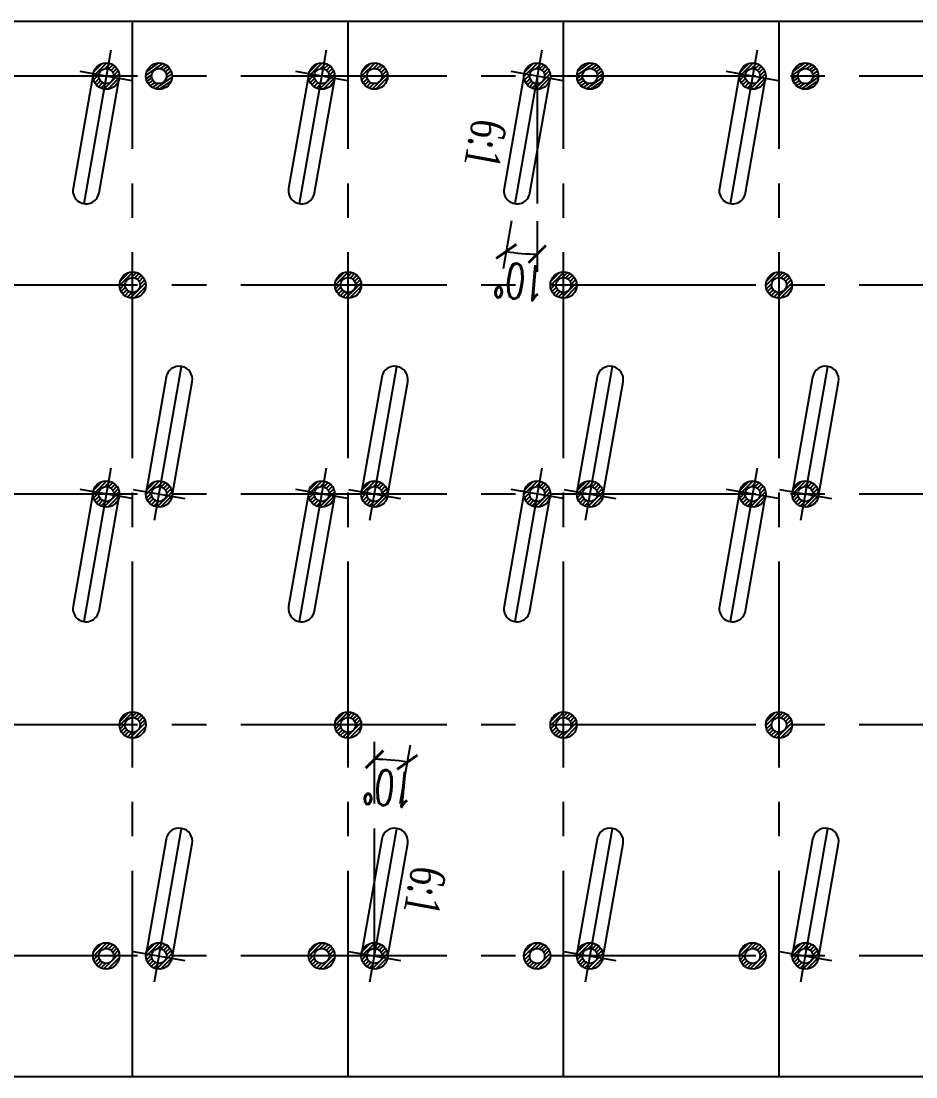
# Model space of a CAD drawing. Extents: x -57534 to 10615, y -13723 to 96319.
# Drawn here: x -13610 to -11575, y 47282 to 49682 of the extents above; entities that cross this region are included whole.
import ezdxf
from ezdxf.enums import TextEntityAlignment as Align

# ---------------------------------------------------------------- set-up
doc = ezdxf.new("R2010")
doc.units = 0
doc.header["$LTSCALE"] = 5
doc.header["$MEASUREMENT"] = 0
doc.linetypes.add('CENTER2', pattern=[1.125, 0.75, -0.125, 0.125, -0.125])
doc.layers.get('0').update_dxf_attribs({"linetype": 'CONTINUOUS'})
doc.layers.get('DEFPOINTS').update_dxf_attribs({"linetype": 'CONTINUOUS'})
for name, color, linetype in [('BORDER', 2, 'CONTINUOUS'), ('CENTER', 9, 'CENTER2'), ('DIMENSION', 4, 'CONTINUOUS'), ('HATCH', 7, 'CONTINUOUS'), ('PILE-D600', 20, 'CONTINUOUS'), ('TEXT', 3, 'CONTINUOUS')]:
    doc.layers.add(name, color=color, linetype=linetype)
doc.styles.add('DIM', font='romans.shx', dxfattribs={"width": 0.65})
doc.styles.add('THUONG', font='vntimeh.shx', dxfattribs={"width": 0.65})
doc.dimstyles.new('400.Ph', dxfattribs={"dimscale": 400, "dimtxt": 0.2, "dimasz": 0.1, "dimexe": 0.1, "dimexo": 0.1, "dimgap": 0.06, "dimtad": 1, "dimdec": 0, "dimzin": 0, "dimdsep": 46, "dimtxsty": 'DIM', "dimblk": 'ARCHTICK', "dimcen": 0.15, "dimdle": 0.1, "dimclrd": 256, "dimclre": 7, "dimclrt": 6, "dimadec": 0, "dimazin": 0, "dimtfac": 1, "dimtdec": 0, "dimtix": 1, "dimtmove": 0, "dimatfit": 3, "dimfxl": 1, "dimtolj": 1, "dimtzin": 0, "dimarcsym": 0})

# ---------------------------------------------------------------- blocks, each defined once
blk = doc.blocks.new('_ArchTick')
at = {"color": 0, "linetype": 'ByBlock', "const_width": 0.15}
blk.add_lwpolyline([(-0.5, -0.5), (0.5, 0.5)], dxfattribs=at)
blk = doc.blocks.new('*D408')
at = {"layer": 'DEFPOINTS', "color": 0}
for p in [(-67117, 11754.5), (-67163.9, 11642.2), (-67112.8, 11642.7), (-67163.9, 11352.7), (-67174.3, 11293.6)]:
    blk.add_point(p, dxfattribs=at)
at = {"layer": 'DIMENSION', "color": 7, "lineweight": -2}
for p, q in [((-67163.9, 11682.2), (-67163.9, 11797.3)), ((-67105.8, 11682), (-67086.7, 11790.5))]:
    blk.add_line(p, q, dxfattribs=at)
at = {"layer": 'DIMENSION', "lineweight": -2}
blk.add_arc((-67163.9, 11352.7), 404.6, 80, 90, dxfattribs=at)
at = {"layer": 'DIMENSION', "lineweight": -2, "xscale": 40, "yscale": 40, "zscale": 40}
for p, rotation in [((-67163.9, 11757.3), 179.9999999999994), ((-67093.7, 11751.1), 350.0000000000059)]:
    blk.add_blockref('_ArchTick', p, dxfattribs=dict(at, rotation=rotation))
at = {"layer": 'DIMENSION', "color": 6, "insert": (-67123.1, 11819.5), "char_height": 80, "attachment_point": 5, "rotation": 355, "style": 'DIM'}
blk.add_mtext('\\A1;10°', dxfattribs=at)
blk = doc.blocks.new('*D410')
at = {"layer": 'DEFPOINTS', "color": 0}
for p in [(-66783.5, 13394.8), (-66793.9, 13335.7), (-66845, 13045.7), (-66793.9, 13046.1), (-66843.8, 12908.7)]:
    blk.add_point(p, dxfattribs=at)
at = {"layer": 'DIMENSION', "color": 7, "lineweight": -2}
for p, q in [((-66852, 13006.3), (-66875.5, 12873)), ((-66793.9, 13006.1), (-66793.9, 12865.8))]:
    blk.add_line(p, q, dxfattribs=at)
at = {"layer": 'DIMENSION', "lineweight": -2}
blk.add_arc((-66793.9, 13335.7), 429.9, 260, 270, dxfattribs=at)
at = {"layer": 'DIMENSION', "lineweight": -2, "xscale": 40, "yscale": 40, "zscale": 40, "rotation": 170.0000000000056}
blk.add_blockref('_ArchTick', (-66868.6, 12912.3), dxfattribs=at)
at = {"layer": 'DIMENSION', "lineweight": -2, "xscale": 40, "yscale": 40, "zscale": 40}
blk.add_blockref('_ArchTick', (-66793.9, 12905.8), dxfattribs=at)
at = {"layer": 'DIMENSION', "color": 6, "insert": (-66825.8, 12971.2), "char_height": 80, "attachment_point": 5, "rotation": 355, "style": 'DIM'}
blk.add_mtext('\\A1;10°', dxfattribs=at)
blk = doc.blocks.new('pd1')
at = {"layer": 'HATCH'}
h = blk.add_hatch(dxfattribs=at)
h.set_pattern_fill('ANSI31', color=256, scale=50, style=0)
h.set_pattern_definition([(45, (-59705.1506, -6280.5305), (-4.4194174, 4.4194174), [])])
h.paths.add_polyline_path([(-67803.9, 13352.7, 1), (-67743.9, 13352.7, 1)])
h.paths.add_polyline_path([(-67756.9, 13352.7, -1), (-67790.9, 13352.7, -1)], flags=16)
h = blk.add_hatch(dxfattribs=at)
h.set_pattern_fill('ANSI31', color=256, scale=50, style=0)
h.set_pattern_definition([(45, (-59585.1506, -6280.5305), (-4.4194174, 4.4194174), [])])
h.paths.add_polyline_path([(-67683.9, 13352.7, 1), (-67623.9, 13352.7, 1)])
h.paths.add_polyline_path([(-67636.9, 13352.7, -1), (-67670.9, 13352.7, -1)], flags=16)
h = blk.add_hatch(dxfattribs=at)
h.set_pattern_fill('ANSI31', color=256, scale=50, style=0)
h.set_pattern_definition([(45, (-59215.1506, -6280.5305), (-4.4194174, 4.4194174), [])])
h.paths.add_polyline_path([(-67313.9, 13352.7, 1), (-67253.9, 13352.7, 1)])
h.paths.add_polyline_path([(-67266.9, 13352.7, -1), (-67300.9, 13352.7, -1)], flags=16)
h = blk.add_hatch(dxfattribs=at)
h.set_pattern_fill('ANSI31', color=256, scale=50, style=0)
h.set_pattern_definition([(45, (-59095.1506, -6280.5305), (-4.4194174, 4.4194174), [])])
h.paths.add_polyline_path([(-67193.9, 13352.7, 1), (-67133.9, 13352.7, 1)])
h.paths.add_polyline_path([(-67146.9, 13352.7, -1), (-67180.9, 13352.7, -1)], flags=16)
h = blk.add_hatch(dxfattribs=at)
h.set_pattern_fill('ANSI31', color=256, scale=50, style=0)
h.set_pattern_definition([(45, (-58725.1506, -6280.5305), (-4.4194174, 4.4194174), [])])
h.paths.add_polyline_path([(-66823.9, 13352.7, 1), (-66763.9, 13352.7, 1)])
h.paths.add_polyline_path([(-66776.9, 13352.7, -1), (-66810.9, 13352.7, -1)], flags=16)
h = blk.add_hatch(dxfattribs=at)
h.set_pattern_fill('ANSI31', color=256, scale=50, style=0)
h.set_pattern_definition([(45, (-58605.1506, -6280.5305), (-4.4194174, 4.4194174), [])])
h.paths.add_polyline_path([(-66703.9, 13352.7, 1), (-66643.9, 13352.7, 1)])
h.paths.add_polyline_path([(-66656.9, 13352.7, -1), (-66690.9, 13352.7, -1)], flags=16)
h = blk.add_hatch(dxfattribs=at)
h.set_pattern_fill('ANSI31', color=256, scale=50, style=0)
h.set_pattern_definition([(45, (-58235.1506, -6280.5305), (-4.4194174, 4.4194174), [])])
h.paths.add_polyline_path([(-66333.9, 13352.7, 1), (-66273.9, 13352.7, 1)])
h.paths.add_polyline_path([(-66286.9, 13352.7, -1), (-66320.9, 13352.7, -1)], flags=16)
h = blk.add_hatch(dxfattribs=at)
h.set_pattern_fill('ANSI31', color=256, scale=50, style=0)
h.set_pattern_definition([(45, (-58115.1506, -6280.5305), (-4.4194174, 4.4194174), [])])
h.paths.add_polyline_path([(-66213.9, 13352.7, 1), (-66153.9, 13352.7, 1)])
h.paths.add_polyline_path([(-66166.9, 13352.7, -1), (-66200.9, 13352.7, -1)], flags=16)
h = blk.add_hatch(dxfattribs=at)
h.set_pattern_fill('ANSI31', color=256, scale=50, style=0)
h.set_pattern_definition([(45, (-59645.1506, -6805.5305), (-4.4194174, 4.4194174), [])])
h.paths.add_polyline_path([(-67743.9, 12827.7, 1), (-67683.9, 12827.7, 1)])
h.paths.add_polyline_path([(-67696.9, 12827.7, -1), (-67730.9, 12827.7, -1)], flags=16)
h = blk.add_hatch(dxfattribs=at)
h.set_pattern_fill('ANSI31', color=256, scale=50, style=0)
h.set_pattern_definition([(45, (-59155.1506, -6805.5305), (-4.4194174, 4.4194174), [])])
h.paths.add_polyline_path([(-67253.9, 12827.7, 1), (-67193.9, 12827.7, 1)])
h.paths.add_polyline_path([(-67206.9, 12827.7, -1), (-67240.9, 12827.7, -1)], flags=16)
h = blk.add_hatch(dxfattribs=at)
h.set_pattern_fill('ANSI31', color=256, scale=50, style=0)
h.set_pattern_definition([(45, (-58665.1506, -6805.5305), (-4.4194174, 4.4194174), [])])
h.paths.add_polyline_path([(-66763.9, 12827.7, 1), (-66703.9, 12827.7, 1)])
h.paths.add_polyline_path([(-66716.9, 12827.7, -1), (-66750.9, 12827.7, -1)], flags=16)
h = blk.add_hatch(dxfattribs=at)
h.set_pattern_fill('ANSI31', color=256, scale=50, style=0)
h.set_pattern_definition([(45, (-58175.1506, -6805.5305), (-4.4194174, 4.4194174), [])])
h.paths.add_polyline_path([(-66273.9, 12827.7, 1), (-66213.9, 12827.7, 1)])
h.paths.add_polyline_path([(-66226.9, 12827.7, -1), (-66260.9, 12827.7, -1)], flags=16)
h = blk.add_hatch(dxfattribs=at)
h.set_pattern_fill('ANSI31', color=256, scale=50, style=0)
h.set_pattern_definition([(45, (-59705.1506, -7330.5305), (-4.4194174, 4.4194174), [])])
h.paths.add_polyline_path([(-67803.9, 12302.7, 1), (-67743.9, 12302.7, 1)])
h.paths.add_polyline_path([(-67756.9, 12302.7, -1), (-67790.9, 12302.7, -1)], flags=16)
h = blk.add_hatch(dxfattribs=at)
h.set_pattern_fill('ANSI31', color=256, scale=50, style=0)
h.set_pattern_definition([(45, (-59585.1506, -7330.5305), (-4.4194174, 4.4194174), [])])
h.paths.add_polyline_path([(-67683.9, 12302.7, 1), (-67623.9, 12302.7, 1)])
h.paths.add_polyline_path([(-67636.9, 12302.7, -1), (-67670.9, 12302.7, -1)], flags=16)
h = blk.add_hatch(dxfattribs=at)
h.set_pattern_fill('ANSI31', color=256, scale=50, style=0)
h.set_pattern_definition([(45, (-59215.1506, -7330.5305), (-4.4194174, 4.4194174), [])])
h.paths.add_polyline_path([(-67313.9, 12302.7, 1), (-67253.9, 12302.7, 1)])
h.paths.add_polyline_path([(-67266.9, 12302.7, -1), (-67300.9, 12302.7, -1)], flags=16)
h = blk.add_hatch(dxfattribs=at)
h.set_pattern_fill('ANSI31', color=256, scale=50, style=0)
h.set_pattern_definition([(45, (-59095.1506, -7330.5305), (-4.4194174, 4.4194174), [])])
h.paths.add_polyline_path([(-67193.9, 12302.7, 1), (-67133.9, 12302.7, 1)])
h.paths.add_polyline_path([(-67146.9, 12302.7, -1), (-67180.9, 12302.7, -1)], flags=16)
h = blk.add_hatch(dxfattribs=at)
h.set_pattern_fill('ANSI31', color=256, scale=50, style=0)
h.set_pattern_definition([(45, (-58725.1506, -7330.5305), (-4.4194174, 4.4194174), [])])
h.paths.add_polyline_path([(-66823.9, 12302.7, 1), (-66763.9, 12302.7, 1)])
h.paths.add_polyline_path([(-66776.9, 12302.7, -1), (-66810.9, 12302.7, -1)], flags=16)
h = blk.add_hatch(dxfattribs=at)
h.set_pattern_fill('ANSI31', color=256, scale=50, style=0)
h.set_pattern_definition([(45, (-58605.1506, -7330.5305), (-4.4194174, 4.4194174), [])])
h.paths.add_polyline_path([(-66703.9, 12302.7, 1), (-66643.9, 12302.7, 1)])
h.paths.add_polyline_path([(-66656.9, 12302.7, -1), (-66690.9, 12302.7, -1)], flags=16)
h = blk.add_hatch(dxfattribs=at)
h.set_pattern_fill('ANSI31', color=256, scale=50, style=0)
h.set_pattern_definition([(45, (-58235.1506, -7330.5305), (-4.4194174, 4.4194174), [])])
h.paths.add_polyline_path([(-66333.9, 12302.7, 1), (-66273.9, 12302.7, 1)])
h.paths.add_polyline_path([(-66286.9, 12302.7, -1), (-66320.9, 12302.7, -1)], flags=16)
h = blk.add_hatch(dxfattribs=at)
h.set_pattern_fill('ANSI31', color=256, scale=50, style=0)
h.set_pattern_definition([(45, (-58115.1506, -7330.5305), (-4.4194174, 4.4194174), [])])
h.paths.add_polyline_path([(-66213.9, 12302.7, 1), (-66153.9, 12302.7, 1)])
h.paths.add_polyline_path([(-66166.9, 12302.7, -1), (-66200.9, 12302.7, -1)], flags=16)
h = blk.add_hatch(dxfattribs=at)
h.set_pattern_fill('ANSI31', color=256, scale=50, style=0)
h.set_pattern_definition([(45, (-59645.1506, -7805.5305), (-4.4194174, 4.4194174), [])])
h.paths.add_polyline_path([(-67743.9, 11827.7, 1), (-67683.9, 11827.7, 1)])
h.paths.add_polyline_path([(-67696.9, 11827.7, -1), (-67730.9, 11827.7, -1)], flags=16)
h = blk.add_hatch(dxfattribs=at)
h.set_pattern_fill('ANSI31', color=256, scale=50, style=0)
h.set_pattern_definition([(45, (-59155.1506, -7805.5305), (-4.4194174, 4.4194174), [])])
h.paths.add_polyline_path([(-67253.9, 11827.7, 1), (-67193.9, 11827.7, 1)])
h.paths.add_polyline_path([(-67206.9, 11827.7, -1), (-67240.9, 11827.7, -1)], flags=16)
h = blk.add_hatch(dxfattribs=at)
h.set_pattern_fill('ANSI31', color=256, scale=50, style=0)
h.set_pattern_definition([(45, (-58665.1506, -7805.5305), (-4.4194174, 4.4194174), [])])
h.paths.add_polyline_path([(-66763.9, 11827.7, 1), (-66703.9, 11827.7, 1)])
h.paths.add_polyline_path([(-66716.9, 11827.7, -1), (-66750.9, 11827.7, -1)], flags=16)
h = blk.add_hatch(dxfattribs=at)
h.set_pattern_fill('ANSI31', color=256, scale=50, style=0)
h.set_pattern_definition([(45, (-58175.1506, -7805.5305), (-4.4194174, 4.4194174), [])])
h.paths.add_polyline_path([(-66273.9, 11827.7, 1), (-66213.9, 11827.7, 1)])
h.paths.add_polyline_path([(-66226.9, 11827.7, -1), (-66260.9, 11827.7, -1)], flags=16)
h = blk.add_hatch(dxfattribs=at)
h.set_pattern_fill('ANSI31', color=256, scale=50, angle=-10, style=0)
h.set_pattern_definition([(35, (-63237.0064, -9383.385), (-3.5848527, 5.1197003), [])])
h.paths.add_polyline_path([(-67803.5, 11357.9, 1), (-67744.4, 11347.5, 1)])
h.paths.add_polyline_path([(-67757.2, 11349.7, -1), (-67790.7, 11355.6, -1)], flags=16)
h = blk.add_hatch(dxfattribs=at)
h.set_pattern_fill('ANSI31', color=256, scale=50, style=0)
h.set_pattern_definition([(45, (-59585.1506, -8280.5305), (-4.4194174, 4.4194174), [])])
h.paths.add_polyline_path([(-67683.9, 11352.7, 1), (-67623.9, 11352.7, 1)])
h.paths.add_polyline_path([(-67636.9, 11352.7, -1), (-67670.9, 11352.7, -1)], flags=16)
h = blk.add_hatch(dxfattribs=at)
h.set_pattern_fill('ANSI31', color=256, scale=50, angle=-10, style=0)
h.set_pattern_definition([(35, (-62747.0064, -9383.385), (-3.5848527, 5.1197003), [])])
h.paths.add_polyline_path([(-67313.5, 11357.9, 1), (-67254.4, 11347.5, 1)])
h.paths.add_polyline_path([(-67267.2, 11349.7, -1), (-67300.7, 11355.6, -1)], flags=16)
h = blk.add_hatch(dxfattribs=at)
h.set_pattern_fill('ANSI31', color=256, scale=50, style=0)
h.set_pattern_definition([(45, (-59095.1506, -8280.5305), (-4.4194174, 4.4194174), [])])
h.paths.add_polyline_path([(-67193.9, 11352.7, 1), (-67133.9, 11352.7, 1)])
h.paths.add_polyline_path([(-67146.9, 11352.7, -1), (-67180.9, 11352.7, -1)], flags=16)
h = blk.add_hatch(dxfattribs=at)
h.set_pattern_fill('ANSI31', color=256, scale=50, style=0)
h.set_pattern_definition([(45, (-58725.1506, -8280.5305), (-4.4194174, 4.4194174), [])])
h.paths.add_polyline_path([(-66823.9, 11352.7, 1), (-66763.9, 11352.7, 1)])
h.paths.add_polyline_path([(-66776.9, 11352.7, -1), (-66810.9, 11352.7, -1)], flags=16)
h = blk.add_hatch(dxfattribs=at)
h.set_pattern_fill('ANSI31', color=256, scale=50, style=0)
h.set_pattern_definition([(45, (-58605.1506, -8280.5305), (-4.4194174, 4.4194174), [])])
h.paths.add_polyline_path([(-66703.9, 11352.7, 1), (-66643.9, 11352.7, 1)])
h.paths.add_polyline_path([(-66656.9, 11352.7, -1), (-66690.9, 11352.7, -1)], flags=16)
h = blk.add_hatch(dxfattribs=at)
h.set_pattern_fill('ANSI31', color=256, scale=50, angle=-10, style=0)
h.set_pattern_definition([(35, (-61767.0064, -9383.385), (-3.5848527, 5.1197003), [])])
h.paths.add_polyline_path([(-66333.5, 11357.9, 1), (-66274.4, 11347.5, 1)])
h.paths.add_polyline_path([(-66287.2, 11349.7, -1), (-66320.7, 11355.6, -1)], flags=16)
h = blk.add_hatch(dxfattribs=at)
h.set_pattern_fill('ANSI31', color=256, scale=50, style=0)
h.set_pattern_definition([(45, (-58115.1506, -8280.5305), (-4.4194174, 4.4194174), [])])
h.paths.add_polyline_path([(-66213.9, 11352.7, 1), (-66153.9, 11352.7, 1)])
h.paths.add_polyline_path([(-66166.9, 11352.7, -1), (-66200.9, 11352.7, -1)], flags=16)
at = {"layer": 'BORDER'}
for points in [[(-69770.9, 13627.7), (-62226.9, 13627.7)], [(-62226.9, 13627.7), (-62226.9, 11227.7), (-69770.9, 11227.7), (-69770.9, 13627.7)]]:
    blk.add_lwpolyline(points, dxfattribs=at)
at = {"layer": 'CENTER', "ltscale": 125}
for p, q in [((-67713.9, 13627.7), (-67713.9, 11227.7)), ((-67223.9, 13627.7), (-67223.9, 11227.7)), ((-66733.9, 13627.7), (-66733.9, 11227.7)), ((-66243.9, 13627.7), (-66243.9, 11227.7)), ((-67763.5, 13411.8), (-67825, 13062.7)), ((-67273.5, 13411.8), (-67335, 13062.7)), ((-66783.5, 13411.8), (-66845, 13062.7)), ((-66293.5, 13411.8), (-66355, 13062.7)), ((-69770.9, 13352.7), (-62226.9, 13352.7)), ((-67714.8, 13342.3), (-67833, 13363.1)), ((-67224.8, 13342.3), (-67343, 13363.1)), ((-66734.8, 13342.3), (-66853, 13363.1)), ((-66244.8, 13342.3), (-66363, 13363.1)), ((-69770.9, 12827.7), (-62226.9, 12827.7)), ((-67664.3, 12243.6), (-67602.8, 12592.7)), ((-67174.3, 12243.6), (-67112.8, 12592.7)), ((-66684.3, 12243.6), (-66622.8, 12592.7)), ((-66194.3, 12243.6), (-66132.8, 12592.7)), ((-67763.5, 12361.8), (-67825, 12012.7)), ((-67273.5, 12361.8), (-67335, 12012.7)), ((-66783.5, 12361.8), (-66845, 12012.7)), ((-66293.5, 12361.8), (-66355, 12012.7)), ((-67714.8, 12292.3), (-67833, 12313.1)), ((-67713, 12313.1), (-67594.8, 12292.3)), ((-67224.8, 12292.3), (-67343, 12313.1)), ((-67223, 12313.1), (-67104.8, 12292.3)), ((-66734.8, 12292.3), (-66853, 12313.1)), ((-66733, 12313.1), (-66614.8, 12292.3)), ((-66244.8, 12292.3), (-66363, 12313.1)), ((-66243, 12313.1), (-66124.8, 12292.3)), ((-69770.9, 12302.7), (-62226.9, 12302.7)), ((-69770.9, 11827.7), (-62226.9, 11827.7)), ((-67664.3, 11293.6), (-67602.8, 11642.7)), ((-67174.3, 11293.6), (-67112.8, 11642.7)), ((-66684.3, 11293.6), (-66622.8, 11642.7)), ((-66194.3, 11293.6), (-66132.8, 11642.7)), ((-69770.9, 11352.7), (-62226.9, 11352.7)), ((-67713, 11363.1), (-67594.8, 11342.3)), ((-67223, 11363.1), (-67104.8, 11342.3)), ((-66733, 11363.1), (-66614.8, 11342.3)), ((-66243, 11363.1), (-66124.8, 11342.3))]:
    blk.add_line(p, q, dxfattribs=at)
at = {"layer": 'DIMENSION'}
for p, q in [((-66793.9, 13352.7), (-66793.9, 13063.1)), ((-67163.9, 11352.7), (-67163.9, 11642.2))]:
    blk.add_line(p, q, dxfattribs=at)
at = {"layer": 'PILE-D600', "linetype": 'Continuous', "ltscale": 0.7}
for points in [[(-67803.5, 13357.9), (-67849.4, 13097.5, 1), (-67790.3, 13087.1), (-67744.4, 13347.5)], [(-67313.5, 13357.9), (-67359.4, 13097.5, 1), (-67300.3, 13087.1), (-67254.4, 13347.5)], [(-66823.5, 13357.9), (-66869.4, 13097.5, 1), (-66810.3, 13087.1), (-66764.4, 13347.5)], [(-66333.5, 13357.9), (-66379.4, 13097.5, 1), (-66320.3, 13087.1), (-66274.4, 13347.5)], [(-67624.4, 12297.5), (-67578.5, 12557.9, 1), (-67637.5, 12568.3), (-67683.5, 12307.9)], [(-67134.4, 12297.5), (-67088.5, 12557.9, 1), (-67147.5, 12568.3), (-67193.5, 12307.9)], [(-66644.4, 12297.5), (-66598.5, 12557.9, 1), (-66657.5, 12568.3), (-66703.5, 12307.9)], [(-66154.4, 12297.5), (-66108.5, 12557.9, 1), (-66167.5, 12568.3), (-66213.5, 12307.9)], [(-67803.5, 12307.9), (-67849.4, 12047.5, 1), (-67790.3, 12037.1), (-67744.4, 12297.5)], [(-67313.5, 12307.9), (-67359.4, 12047.5, 1), (-67300.3, 12037.1), (-67254.4, 12297.5)], [(-66823.5, 12307.9), (-66869.4, 12047.5, 1), (-66810.3, 12037.1), (-66764.4, 12297.5)], [(-66333.5, 12307.9), (-66379.4, 12047.5, 1), (-66320.3, 12037.1), (-66274.4, 12297.5)], [(-67624.4, 11347.5), (-67578.5, 11607.9, 1), (-67637.5, 11618.3), (-67683.5, 11357.9)], [(-67134.4, 11347.5), (-67088.5, 11607.9, 1), (-67147.5, 11618.3), (-67193.5, 11357.9)], [(-66644.4, 11347.5), (-66598.5, 11607.9, 1), (-66657.5, 11618.3), (-66703.5, 11357.9)], [(-66154.4, 11347.5), (-66108.5, 11607.9, 1), (-66167.5, 11618.3), (-66213.5, 11357.9)]]:
    blk.add_lwpolyline(points, format="xyb", dxfattribs=at)
for centre, radius in [((-67773.9, 13352.7), 30), ((-67773.9, 13352.7), 17), ((-67653.9, 13352.7), 30), ((-67653.9, 13352.7), 17), ((-67283.9, 13352.7), 30), ((-67283.9, 13352.7), 17), ((-67163.9, 13352.7), 30), ((-67163.9, 13352.7), 17), ((-66793.9, 13352.7), 30), ((-66793.9, 13352.7), 17), ((-66673.9, 13352.7), 30), ((-66673.9, 13352.7), 17), ((-66303.9, 13352.7), 30), ((-66303.9, 13352.7), 17), ((-66183.9, 13352.7), 30), ((-66183.9, 13352.7), 17), ((-67713.9, 12827.7), 30), ((-67713.9, 12827.7), 17), ((-67223.9, 12827.7), 30), ((-67223.9, 12827.7), 17), ((-66733.9, 12827.7), 30), ((-66733.9, 12827.7), 17), ((-66243.9, 12827.7), 30), ((-66243.9, 12827.7), 17), ((-67773.9, 12302.7), 30), ((-67773.9, 12302.7), 17), ((-67653.9, 12302.7), 30), ((-67653.9, 12302.7), 17), ((-67283.9, 12302.7), 30), ((-67283.9, 12302.7), 17), ((-67163.9, 12302.7), 30), ((-67163.9, 12302.7), 17), ((-66793.9, 12302.7), 30), ((-66793.9, 12302.7), 17), ((-66673.9, 12302.7), 30), ((-66673.9, 12302.7), 17), ((-66303.9, 12302.7), 30), ((-66303.9, 12302.7), 17), ((-66183.9, 12302.7), 30), ((-66183.9, 12302.7), 17), ((-67713.9, 11827.7), 30), ((-67223.9, 11827.7), 30), ((-66733.9, 11827.7), 30), ((-66243.9, 11827.7), 30), ((-67713.9, 11827.7), 17), ((-67223.9, 11827.7), 17), ((-66733.9, 11827.7), 17), ((-66243.9, 11827.7), 17), ((-67773.9, 11352.7), 30), ((-67653.9, 11352.7), 30), ((-67283.9, 11352.7), 30), ((-67163.9, 11352.7), 30), ((-66793.9, 11352.7), 30), ((-66673.9, 11352.7), 30), ((-66303.9, 11352.7), 30), ((-66183.9, 11352.7), 30), ((-67773.9, 11352.7), 17), ((-67653.9, 11352.7), 17), ((-67283.9, 11352.7), 17), ((-67163.9, 11352.7), 17), ((-66793.9, 11352.7), 17), ((-66673.9, 11352.7), 17), ((-66303.9, 11352.7), 17), ((-66183.9, 11352.7), 17)]:
    blk.add_circle(centre, radius, dxfattribs=at)
at = {"layer": 'TEXT', "style": 'THUONG', "width": 0.7}
for p in [(-66856, 13140.2), (-66993.5, 11441.8)]:
    blk.add_text('6:1', height=80, rotation=79.5709, dxfattribs=at).set_placement(p, align=Align.BOTTOM_LEFT)
at = {"layer": 'DIMENSION'}
for base, line1, line2, picture, middle in [((-66843.8, 12908.7), ((-66793.9, 13335.7), (-66793.9, 13046.1)), ((-66783.5, 13394.8), (-66845, 13045.7)), '*D410', (-66825.8, 12971.2)), ((-67117, 11754.5), ((-67174.3, 11293.6), (-67112.8, 11642.7)), ((-67163.9, 11352.7), (-67163.9, 11642.2)), '*D408', (-67123.1, 11819.5))]:
    dim = blk.add_angular_dim_2l(base=base, line1=line1, line2=line2, dimstyle='400.Ph', dxfattribs=at)
    dim.commit()
    dim.dimension.update_dxf_attribs({"geometry": picture, "text_midpoint": middle})
blk = doc.blocks.new('A$C7E87390C')
at = {"layer": 'DIMENSION'}
blk.add_blockref('pd1', (70539.5, -5928.3), dxfattribs=at)

msp = doc.modelspace()

# ---------------------------------------------------------------- block references
at = {"layer": 'DIMENSION', "ltscale": 5, "rotation": 180}
msp.add_blockref('A$C7E87390C', (-9060.5, 54981.5), dxfattribs=at)

doc.saveas('drawing.dxf')
